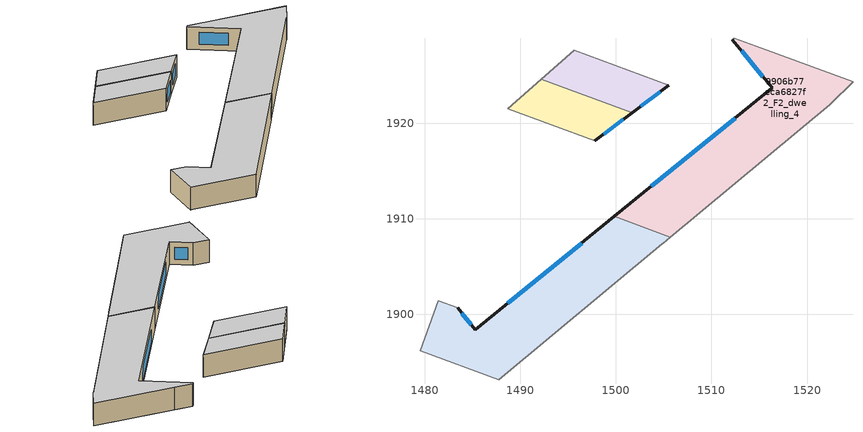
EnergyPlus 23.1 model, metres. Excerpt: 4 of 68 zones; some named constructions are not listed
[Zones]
9906b77eca6827f2_F2_dwelling_13
 floor to 9906b77eca6827f2_F1_dwelling_13 (EU_floor_Construction): 1505.72,1908.09 1504.96,1907.46 1504.88,1907.39 1487.75,1893.15 1479.52,1896.18 1481.45,1901.43 1483.46,1900.69 1485.29,1898.39 1499.85,1910.26 z6
 wall outside (EU_wall_Construction): 1499.85,1910.26 1485.29,1898.39 1483.46,1900.69 z6:9
 wall adiabatic (EU_wall_Construction): 1487.75,1893.15 1504.88,1907.39 1504.97,1907.46 1505.72,1908.09 z6:9
 wall to 9906b77eca6827f2_F2_dwelling_4 (EU_wall_Construction): 1505.72,1908.09 1499.85,1910.26 z6:9
 wall to 9906b77eca6827f2_F2_dwelling_14 (EU_wall_Construction): 1481.45,1901.43 1479.52,1896.18 z6:9
 wall to 9906b77eca6827f2_F2_dwelling_15 (EU_wall_Construction): 1479.52,1896.18 1487.75,1893.15 z6:9
 wall to 9906b77eca6827f2_F2_dwelling_12 (EU_wall_Construction): 1483.46,1900.69 1481.45,1901.43 z6:9
 window (EU_Window_Construction): 1496.43,1907.47 1488.71,1901.17 / 1484.86,1898.93 1483.89,1900.15 z6.7:8.3
 ceiling to 9906b77eca6827f2_F3_dwelling_13 (EU_floor_Construction): 1504.88,1907.39 1504.96,1907.46 1505.72,1908.09 1499.85,1910.26 1485.29,1898.39 1483.46,1900.69 1481.45,1901.43 1479.52,1896.18 1487.75,1893.15 z9
9906b77eca6827f2_F2_dwelling_4
 floor to 9906b77eca6827f2_F1_dwelling_4 (EU_floor_Construction): 1524.81,1924.33 1522.5,1922.05 1522.38,1921.96 1505.72,1908.09 1499.85,1910.26 1516.35,1923.7 1512.17,1928.75 1512.39,1928.91 z6
 wall outside (EU_wall_Construction): 1512.17,1928.75 1516.35,1923.7 1499.85,1910.26 z6:9
 wall adiabatic (EU_wall_Construction): 1505.72,1908.09 1522.39,1921.96 1522.5,1922.05 1524.81,1924.33 z6:9
 wall to 9906b77eca6827f2_F2_dwelling_3 (EU_wall_Construction): 1514.68,1928.07 1512.39,1928.91 1512.17,1928.75 z6:9
 wall to 9906b77eca6827f2_F2_dwelling_2 (EU_wall_Construction): 1524.81,1924.33 1514.68,1928.07 z6:9
 window (EU_Window_Construction): 1513.15,1927.57 1515.37,1924.89 / 1512.48,1920.54 1503.73,1913.41 z6.7:8.3
 ceiling to 9906b77eca6827f2_F3_dwelling_4 (EU_floor_Construction): 1522.38,1921.96 1522.5,1922.05 1524.81,1924.33 1512.39,1928.91 1512.17,1928.75 1516.35,1923.7 1499.85,1910.26 1505.72,1908.09 z9
9906b77eca6827f2_F2_dwelling_6
 floor to 9906b77eca6827f2_F1_dwelling_6 (EU_floor_Construction): 1505.56,1923.98 1501.72,1921.11 1492.22,1924.61 1495.65,1927.64 z6
 wall outside (EU_wall_Construction): 1501.72,1921.11 1505.56,1923.98 z6:9
 wall adiabatic (EU_wall_Construction): 1495.65,1927.64 1492.22,1924.61 z6:9
 wall to 9906b77eca6827f2_F2_dwelling_5 (EU_wall_Construction): 1505.56,1923.98 1495.65,1927.64 z6:9
 wall to 9906b77eca6827f2_F2_dwelling_7 (EU_wall_Construction): 1492.22,1924.61 1501.72,1921.11 z6:9
 window (EU_Window_Construction): 1502.63,1921.78 1504.66,1923.31 z6.7:8.3
 ceiling to 9906b77eca6827f2_F3_dwelling_6 (EU_floor_Construction): 1505.56,1923.98 1495.65,1927.64 1492.22,1924.61 1501.72,1921.11 z9
9906b77eca6827f2_F2_dwelling_7
 floor to 9906b77eca6827f2_F1_dwelling_7 (EU_floor_Construction): 1501.72,1921.11 1497.8,1918.17 1488.71,1921.51 1492.22,1924.61 z6
 wall outside (EU_wall_Construction): 1497.8,1918.17 1501.72,1921.11 z6:9
 wall adiabatic (EU_wall_Construction): 1492.22,1924.61 1488.72,1921.51 z6:9
 wall to 9906b77eca6827f2_F2_dwelling_8 (EU_wall_Construction): 1488.71,1921.51 1497.8,1918.17 z6:9
 window (EU_Window_Construction): 1498.72,1918.86 1500.8,1920.42 z6.7:8.3
 ceiling to 9906b77eca6827f2_F3_dwelling_7 (EU_floor_Construction): 1501.72,1921.11 1492.22,1924.61 1488.71,1921.51 1497.8,1918.17 z9
[HVACTEMPLATE:THERMOSTAT] Constant Heating Setpoint=20; Constant Cooling Setpoint=50
EU_HeatOnly_9906b77eca6827f2_F0_dwelling_0; EU_HeatOnly_9906b77eca6827f2_F0_dwelling_1; EU_HeatOnly_9906b77eca6827f2_F0_dwelling_2; EU_HeatOnly_9906b77eca6827f2_F0_dwelling_3; EU_HeatOnly_9906b77eca6827f2_F0_dwelling_4; EU_HeatOnly_9906b77eca6827f2_F0_dwelling_5; EU_HeatOnly_9906b77eca6827f2_F0_dwelling_6; EU_HeatOnly_9906b77eca6827f2_F0_dwelling_7; EU_HeatOnly_9906b77eca6827f2_F0_dwelling_8; EU_HeatOnly_9906b77eca6827f2_F0_dwelling_9; EU_HeatOnly_9906b77eca6827f2_F0_dwelling_10; EU_HeatOnly_9906b77eca6827f2_F0_dwelling_11; EU_HeatOnly_9906b77eca6827f2_F0_dwelling_12; EU_HeatOnly_9906b77eca6827f2_F0_dwelling_13; EU_HeatOnly_9906b77eca6827f2_F0_dwelling_14; EU_HeatOnly_9906b77eca6827f2_F0_dwelling_15; EU_HeatOnly_9906b77eca6827f2_F0_dwelling_16; EU_HeatOnly_9906b77eca6827f2_F1_dwelling_0; EU_HeatOnly_9906b77eca6827f2_F1_dwelling_1; EU_HeatOnly_9906b77eca6827f2_F1_dwelling_2; EU_HeatOnly_9906b77eca6827f2_F1_dwelling_3; EU_HeatOnly_9906b77eca6827f2_F1_dwelling_4; EU_HeatOnly_9906b77eca6827f2_F1_dwelling_5; EU_HeatOnly_9906b77eca6827f2_F1_dwelling_6; EU_HeatOnly_9906b77eca6827f2_F1_dwelling_7; EU_HeatOnly_9906b77eca6827f2_F1_dwelling_8; EU_HeatOnly_9906b77eca6827f2_F1_dwelling_9; EU_HeatOnly_9906b77eca6827f2_F1_dwelling_10; EU_HeatOnly_9906b77eca6827f2_F1_dwelling_11; EU_HeatOnly_9906b77eca6827f2_F1_dwelling_12; EU_HeatOnly_9906b77eca6827f2_F1_dwelling_13; EU_HeatOnly_9906b77eca6827f2_F1_dwelling_14; EU_HeatOnly_9906b77eca6827f2_F1_dwelling_15; EU_HeatOnly_9906b77eca6827f2_F1_dwelling_16; EU_HeatOnly_9906b77eca6827f2_F2_dwelling_0; EU_HeatOnly_9906b77eca6827f2_F2_dwelling_1; EU_HeatOnly_9906b77eca6827f2_F2_dwelling_2; EU_HeatOnly_9906b77eca6827f2_F2_dwelling_3; EU_HeatOnly_9906b77eca6827f2_F2_dwelling_4; EU_HeatOnly_9906b77eca6827f2_F2_dwelling_5; EU_HeatOnly_9906b77eca6827f2_F2_dwelling_6; EU_HeatOnly_9906b77eca6827f2_F2_dwelling_7; EU_HeatOnly_9906b77eca6827f2_F2_dwelling_8; EU_HeatOnly_9906b77eca6827f2_F2_dwelling_9; EU_HeatOnly_9906b77eca6827f2_F2_dwelling_10; EU_HeatOnly_9906b77eca6827f2_F2_dwelling_11; EU_HeatOnly_9906b77eca6827f2_F2_dwelling_12; EU_HeatOnly_9906b77eca6827f2_F2_dwelling_13; EU_HeatOnly_9906b77eca6827f2_F2_dwelling_14; EU_HeatOnly_9906b77eca6827f2_F2_dwelling_15; EU_HeatOnly_9906b77eca6827f2_F2_dwelling_16; EU_HeatOnly_9906b77eca6827f2_F3_dwelling_0; EU_HeatOnly_9906b77eca6827f2_F3_dwelling_1; EU_HeatOnly_9906b77eca6827f2_F3_dwelling_2; EU_HeatOnly_9906b77eca6827f2_F3_dwelling_3; EU_HeatOnly_9906b77eca6827f2_F3_dwelling_4; EU_HeatOnly_9906b77eca6827f2_F3_dwelling_5; EU_HeatOnly_9906b77eca6827f2_F3_dwelling_6; EU_HeatOnly_9906b77eca6827f2_F3_dwelling_7; EU_HeatOnly_9906b77eca6827f2_F3_dwelling_8; EU_HeatOnly_9906b77eca6827f2_F3_dwelling_9; EU_HeatOnly_9906b77eca6827f2_F3_dwelling_10; EU_HeatOnly_9906b77eca6827f2_F3_dwelling_11; EU_HeatOnly_9906b77eca6827f2_F3_dwelling_12; EU_HeatOnly_9906b77eca6827f2_F3_dwelling_13; EU_HeatOnly_9906b77eca6827f2_F3_dwelling_14; EU_HeatOnly_9906b77eca6827f2_F3_dwelling_15; EU_HeatOnly_9906b77eca6827f2_F3_dwelling_16
[SCHEDULE:CONSTANT]
Name | Hourly Value
EU_AlwaysOn | 1
EU_CoolingOff | 0
[SCHEDULE:FILE] Column Number=1; Rows to Skip at Top=0; Number of Hours of Data=8760; Column Separator=Comma; Interpolate to Timestep=No; Minutes per Item=60; Adjust Schedule for Daylight Savings=Yes
Name | File
EU_Step8_GainSchedule_9906b77eca6827f2_F1_dwelling_3_f000 | ../../schedules/9906b77eca6827f2/9906b77eca6827f2_F1_dwelling_3_f000_gain.csv
EU_Step8_GainSchedule_9906b77eca6827f2_F1_dwelling_4_f000 | ../../schedules/9906b77eca6827f2/9906b77eca6827f2_F1_dwelling_4_f000_gain.csv
EU_Step8_GainSchedule_9906b77eca6827f2_F1_dwelling_5_f000 | ../../schedules/9906b77eca6827f2/9906b77eca6827f2_F1_dwelling_5_f000_gain.csv
EU_Step8_GainSchedule_9906b77eca6827f2_F1_dwelling_6_f000 | ../../schedules/9906b77eca6827f2/9906b77eca6827f2_F1_dwelling_6_f000_gain.csv
EU_Step8_GainSchedule_9906b77eca6827f2_F1_dwelling_7_f000 | ../../schedules/9906b77eca6827f2/9906b77eca6827f2_F1_dwelling_7_f000_gain.csv
EU_Step8_GainSchedule_9906b77eca6827f2_F1_dwelling_8_f000 | ../../schedules/9906b77eca6827f2/9906b77eca6827f2_F1_dwelling_8_f000_gain.csv
EU_Step8_GainSchedule_9906b77eca6827f2_F1_dwelling_9_f000 | ../../schedules/9906b77eca6827f2/9906b77eca6827f2_F1_dwelling_9_f000_gain.csv
EU_Step8_GainSchedule_9906b77eca6827f2_F1_dwelling_10_f000 | ../../schedules/9906b77eca6827f2/9906b77eca6827f2_F1_dwelling_10_f000_gain.csv
EU_Step8_GainSchedule_9906b77eca6827f2_F1_dwelling_11_f000 | ../../schedules/9906b77eca6827f2/9906b77eca6827f2_F1_dwelling_11_f000_gain.csv
EU_Step8_GainSchedule_9906b77eca6827f2_F1_dwelling_12_f000 | ../../schedules/9906b77eca6827f2/9906b77eca6827f2_F1_dwelling_12_f000_gain.csv
EU_Step8_GainSchedule_9906b77eca6827f2_F1_dwelling_13_f000 | ../../schedules/9906b77eca6827f2/9906b77eca6827f2_F1_dwelling_13_f000_gain.csv
EU_Step8_GainSchedule_9906b77eca6827f2_F1_dwelling_14_f000 | ../../schedules/9906b77eca6827f2/9906b77eca6827f2_F1_dwelling_14_f000_gain.csv
EU_Step8_GainSchedule_9906b77eca6827f2_F1_dwelling_15_f000 | ../../schedules/9906b77eca6827f2/9906b77eca6827f2_F1_dwelling_15_f000_gain.csv
EU_Step8_GainSchedule_9906b77eca6827f2_F1_dwelling_16_f000 | ../../schedules/9906b77eca6827f2/9906b77eca6827f2_F1_dwelling_16_f000_gain.csv
EU_Step8_GainSchedule_9906b77eca6827f2_F3_dwelling_5_f000 | ../../schedules/9906b77eca6827f2/9906b77eca6827f2_F3_dwelling_5_f000_gain.csv
EU_Step8_GainSchedule_9906b77eca6827f2_F3_dwelling_6_f000 | ../../schedules/9906b77eca6827f2/9906b77eca6827f2_F3_dwelling_6_f000_gain.csv
EU_Step8_GainSchedule_9906b77eca6827f2_F3_dwelling_7_f000 | ../../schedules/9906b77eca6827f2/9906b77eca6827f2_F3_dwelling_7_f000_gain.csv
EU_Step8_GainSchedule_9906b77eca6827f2_F3_dwelling_8_f000 | ../../schedules/9906b77eca6827f2/9906b77eca6827f2_F3_dwelling_8_f000_gain.csv
EU_Step8_GainSchedule_9906b77eca6827f2_F3_dwelling_9_f000 | ../../schedules/9906b77eca6827f2/9906b77eca6827f2_F3_dwelling_9_f000_gain.csv
EU_Step8_GainSchedule_9906b77eca6827f2_F3_dwelling_10_f000 | ../../schedules/9906b77eca6827f2/9906b77eca6827f2_F3_dwelling_10_f000_gain.csv
EU_Step8_GainSchedule_9906b77eca6827f2_F3_dwelling_11_f000 | ../../schedules/9906b77eca6827f2/9906b77eca6827f2_F3_dwelling_11_f000_gain.csv
EU_Step8_GainSchedule_9906b77eca6827f2_F3_dwelling_12_f000 | ../../schedules/9906b77eca6827f2/9906b77eca6827f2_F3_dwelling_12_f000_gain.csv
EU_Step8_GainSchedule_9906b77eca6827f2_F3_dwelling_13_f000 | ../../schedules/9906b77eca6827f2/9906b77eca6827f2_F3_dwelling_13_f000_gain.csv
EU_Step8_GainSchedule_9906b77eca6827f2_F3_dwelling_14_f000 | ../../schedules/9906b77eca6827f2/9906b77eca6827f2_F3_dwelling_14_f000_gain.csv
EU_Step8_GainSchedule_9906b77eca6827f2_F3_dwelling_15_f000 | ../../schedules/9906b77eca6827f2/9906b77eca6827f2_F3_dwelling_15_f000_gain.csv
EU_Step8_GainSchedule_9906b77eca6827f2_F3_dwelling_16_f000 | ../../schedules/9906b77eca6827f2/9906b77eca6827f2_F3_dwelling_16_f000_gain.csv
